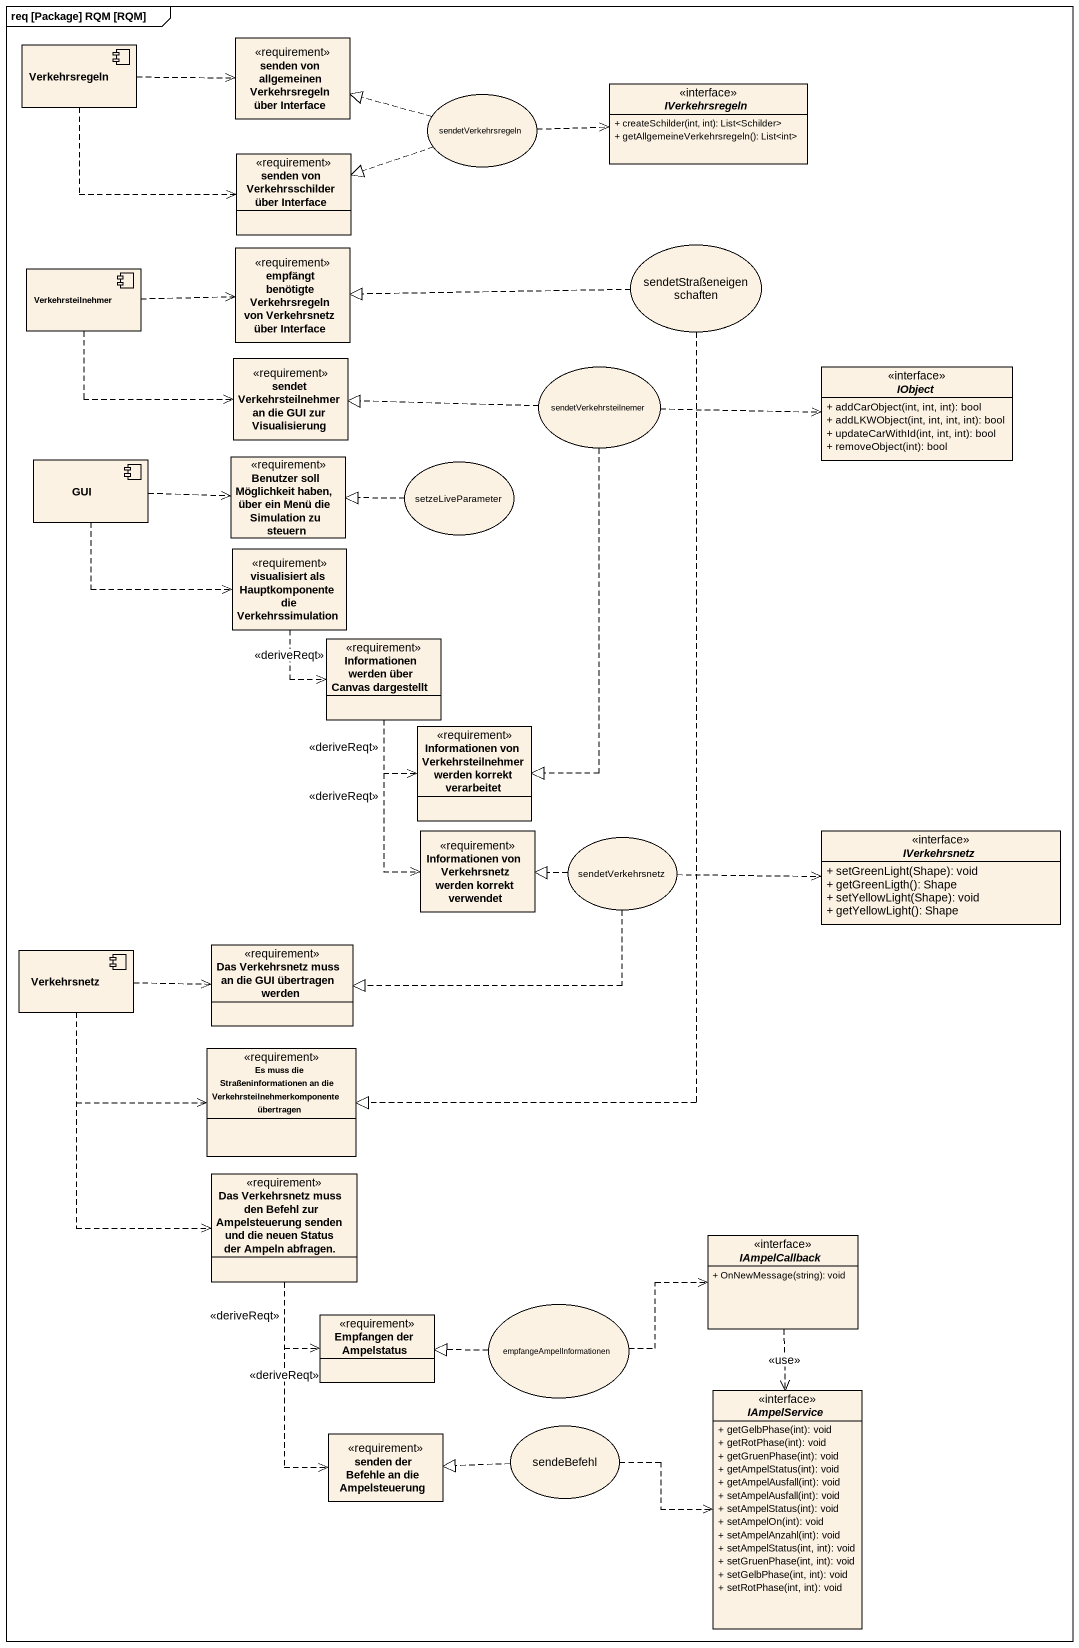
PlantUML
@startuml
mainframe req [Package] RQM [RQM]
allowmixing
hide circle
hide empty members
skinparam classAttributeIconSize 0
class "senden von allgemeinen Verkehrsregeln über Interface" as senden_von_allgemeinen <<requirement>>
component Verkehrsregeln
interface IVerkehrsregeln {
  + createSchilder(int, int): List<Schilder>
  + getAllgemeineVerkehrsregeln(): List<int>
}
usecase sendetVerkehrsregeln
class "senden von Verkehrsschilder über Interface" as senden_von_Verkehrsschilder <<requirement>>
component Verkehrsteilnehmer
class "empfängt benötigte Verkehrsregeln von Verkehrsnetz über Interface" as empfängt_benötigte <<requirement>>
usecase sendetStraßeneigenschaften
class "sendet Verkehrsteilnehmer an die GUI zur Visualisierung" as sendet_Verkehrsteilnehmer <<requirement>>
usecase sendetVerkehrsteilnemer
interface IObject {
  + addCarObject(int, int, int): bool
  + addLKWObject(int, int, int, int): bool
  + updateCarWithId(int, int, int): bool
  + removeObject(int): bool
}
component GUI
class "Benutzer soll Möglichkeit haben, über ein Menü die Simulation zu steuern" as Benutzer_soll_Möglichkeit <<requirement>>
usecase setzeLiveParameter
class "visualisiert als Hauptkomponente die Verkehrssimulation" as visualisiert_als <<requirement>>
class "Informationen werden über Canvas dargestellt" as Informationen_werden_über <<requirement>>
class "Informationen von Verkehrsteilnehmer werden korrekt verarbeitet" as Informationen_von <<requirement>>
class "Informationen von Verkehrsnetz werden korrekt verwendet" as Informationen_von_2 <<requirement>>
usecase sendetVerkehrsnetz
interface IVerkehrsnetz {
  + setGreenLight(Shape): void
  + getGreenLigth(): Shape
  + setYellowLight(Shape): void
  + getYellowLight(): Shape
}
component Verkehrsnetz
class "Das Verkehrsnetz muss an die GUI übertragen werden" as Das_Verkehrsnetz_muss_an <<requirement>>
class "Es muss die Straßeninformationen an die Verkehrsteilnehmerkomponente übertragen" as Es_muss_die <<requirement>>
class "Das Verkehrsnetz muss den Befehl zur Ampelsteuerung senden und die neuen Status der Ampeln abfragen." as Das_Verkehrsnetz_muss_den <<requirement>>
interface IAmpelCallback {
  + OnNewMessage(string): void
}
usecase empfangeAmpelInformationen
class "Empfangen der Ampelstatus" as Empfangen_der_Ampelstatus <<requirement>>
interface IAmpelService {
  + getGelbPhase(int): void
  + getRotPhase(int): void
  + getGruenPhase(int): void
  + getAmpelStatus(int): void
  + getAmpelAusfall(int): void
  + setAmpelAusfall(int): void
  + setAmpelStatus(int): void
  + setAmpelOn(int): void
  + setAmpelAnzahl(int): void
  + setAmpelStatus(int, int): void
  + setGruenPhase(int, int): void
  + setGelbPhase(int, int): void
  + setRotPhase(int, int): void
}
class "senden der Befehle an die Ampelsteuerung" as senden_der_Befehle_an_die <<requirement>>
usecase sendeBefehl
Verkehrsregeln .right.> senden_von_allgemeinen
Verkehrsregeln .right.> senden_von_Verkehrsschilder
sendetVerkehrsregeln .left.|> senden_von_allgemeinen
sendetVerkehrsregeln .right.> IVerkehrsregeln
sendetVerkehrsregeln .left.|> senden_von_Verkehrsschilder
Verkehrsteilnehmer .right.> empfängt_benötigte
Verkehrsteilnehmer .right.> sendet_Verkehrsteilnehmer
sendetStraßeneigenschaften .left.|> empfängt_benötigte
sendetStraßeneigenschaften ..|> Es_muss_die
sendetVerkehrsteilnemer .left.|> sendet_Verkehrsteilnehmer
sendetVerkehrsteilnemer .right.> IObject
sendetVerkehrsteilnemer ..|> Informationen_von
GUI .right.> Benutzer_soll_Möglichkeit
GUI .right.> visualisiert_als
setzeLiveParameter .left.|> Benutzer_soll_Möglichkeit
visualisiert_als ..> Informationen_werden_über : <<deriveReqt>>
Informationen_werden_über ..> Informationen_von : <<deriveReqt>>
Informationen_werden_über ..> Informationen_von_2 : <<deriveReqt>>
sendetVerkehrsnetz .left.|> Informationen_von_2
sendetVerkehrsnetz .right.> IVerkehrsnetz
sendetVerkehrsnetz .left.|> Das_Verkehrsnetz_muss_an
Verkehrsnetz .right.> Das_Verkehrsnetz_muss_an
Verkehrsnetz .right.> Es_muss_die
Verkehrsnetz ..> Das_Verkehrsnetz_muss_den
Das_Verkehrsnetz_muss_den ..> Empfangen_der_Ampelstatus : <<deriveReqt>>
Das_Verkehrsnetz_muss_den ..> senden_der_Befehle_an_die : <<deriveReqt>>
IAmpelCallback ..> IAmpelService : <<use>>
empfangeAmpelInformationen .right.> IAmpelCallback
empfangeAmpelInformationen .left.|> Empfangen_der_Ampelstatus
sendeBefehl .right.> IAmpelService
sendeBefehl .left.|> senden_der_Befehle_an_die
@enduml
